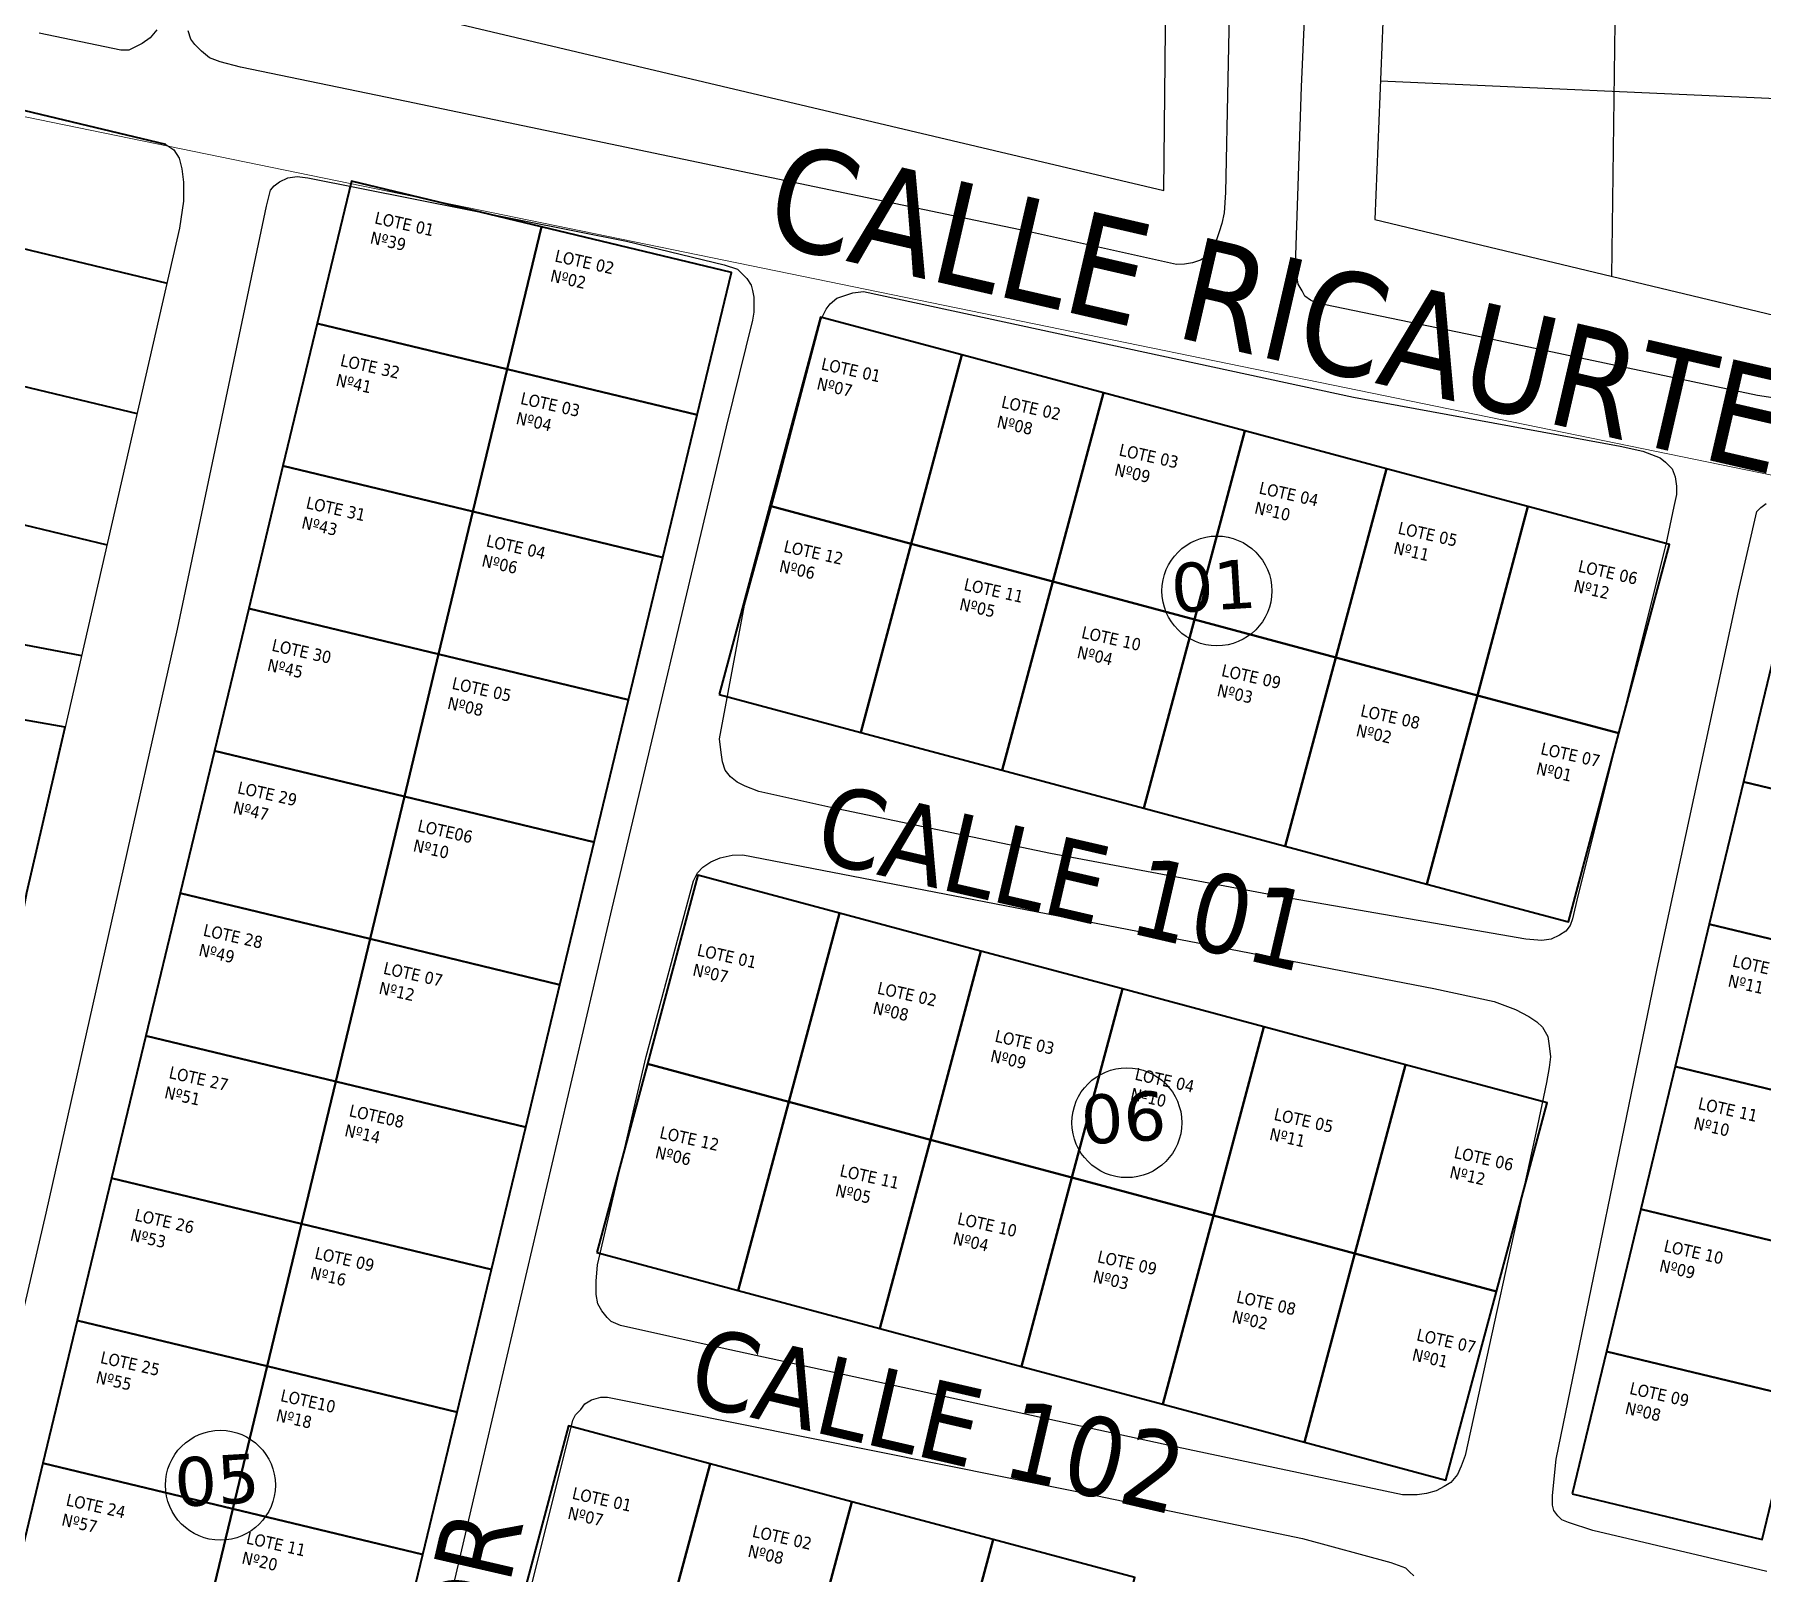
# Model space of a CAD drawing. Header units: metres. Extents: x 2 to 659295185, y -28 to 1124222152.
# Drawn here: x 656898.2 to 657039.7, y 1123471.7 to 1123597.7 of the extents above; entities that cross this region are included whole.
import ezdxf
from ezdxf.enums import TextEntityAlignment as Align

# ---------------------------------------------------------------- set-up
doc = ezdxf.new("R2010")
doc.units = ezdxf.units.M
doc.header["$MEASUREMENT"] = 0
for name, color, linetype in [('CALLES', 1, 'CONTINUOUS'), ('CURVAS', 2, 'CONTINUOUS'), ('MANZANA', 30, 'CONTINUOUS'), ('Numero de manzana', 6, 'CONTINUOUS'), ('Parcelas', 140, 'CONTINUOUS')]:
    doc.layers.add(name, color=color, linetype=linetype)
doc.styles.add('ROMAN', font='verdana.ttf')
doc.styles.get("Standard").update_dxf_attribs({"font": 'tahoma.ttf'})

msp = doc.modelspace()

# ---------------------------------------------------------------- linework, layer by layer
at = {"layer": 'CURVAS', "lineweight": 0}
msp.add_lwpolyline([(657455, 1124185), (656200, 1123990), (656283, 1123717), (657209, 1123527), (657217, 1123883), (657420, 1123852), (657455, 1124185)], dxfattribs=at)
at = {"layer": 'MANZANA', "lineweight": -2}
for p, q in [((656996.67, 1123631.948), (656995.9609, 1123594.0157)), ((657001.9886, 1123593.3758), (657003.679, 1123631.868)), ((656874.5326, 1123596.9051), (656907.7716, 1123588.9767)), ((656905.2888, 1123596.3741), (656898.5931, 1123597.7838)), ((656907.0369, 1123596.934), (656906.5998, 1123596.714)), ((656907.6965, 1123597.3839), (656907.0369, 1123596.934)), ((656908.2408, 1123598.0437), (656907.6965, 1123597.3839)), ((656911.0204, 1123597.285), (656910.7978, 1123597.9549)), ((656911.3503, 1123596.8451), (656911.0204, 1123597.285)), ((656911.9027, 1123596.2952), (656911.3503, 1123596.8451)), ((656905.9402, 1123596.3841), (656905.2888, 1123596.3741)), ((656906.5998, 1123596.714), (656905.9402, 1123596.3841)), ((656912.5624, 1123595.7453), (656911.9027, 1123596.2952)), ((656913.4365, 1123595.4154), (656912.5624, 1123595.7453)), ((656915.0856, 1123594.9855), (656913.4365, 1123595.4154)), ((656928.683, 1123592.1661), (656915.0856, 1123594.9855)), ((656995.9609, 1123594.0157), (656995.7795, 1123584.7176)), ((657001.5021, 1123578.7788), (657001.9886, 1123593.3758)), ((656979.4692, 1123581.5582), (656928.683, 1123592.1661)), ((656907.7716, 1123588.9767), (656908.9755, 1123588.6568)), ((656908.9755, 1123588.6568), (656909.6351, 1123588.2169)), ((656909.6351, 1123588.2169), (656910.0804, 1123587.547)), ((656910.0804, 1123587.547), (656910.303, 1123586.6672)), ((656910.303, 1123586.6672), (656910.4185, 1123585.5674)), ((656910.4185, 1123585.5674), (656910.4185, 1123584.0177)), ((656917.8645, 1123585.2675), (656918.3015, 1123585.5974)), ((656918.3015, 1123585.5974), (656918.9612, 1123585.9273)), ((656918.9612, 1123585.9273), (656919.728, 1123586.0473)), ((656919.728, 1123586.0473), (656920.6021, 1123585.9373)), ((656920.6021, 1123585.9373), (656946.7084, 1123580.7484)), ((656917.2213, 1123583.5978), (656917.5429, 1123584.9275)), ((656917.5429, 1123584.9275), (656917.8645, 1123585.2675)), ((656995.7795, 1123584.7176), (656995.6723, 1123583.0679)), ((656909.9237, 1123548.9549), (656917.2213, 1123583.5978)), ((656910.4185, 1123584.0177), (656910.1051, 1123581.7982)), ((656995.6723, 1123583.0679), (656995.4579, 1123582.1781)), ((656910.1051, 1123581.7982), (656900.1029, 1123538.1771)), ((656991.7472, 1123578.8388), (656979.4692, 1123581.5582)), ((656995.2435, 1123581.5082), (656995.0291, 1123580.8484)), ((656995.4579, 1123582.1781), (656995.2435, 1123581.5082)), ((656946.7084, 1123580.7484), (656954.7152, 1123578.7888)), ((656994.5921, 1123580.0685), (656994.2705, 1123579.5186)), ((656995.0291, 1123580.8484), (656994.5921, 1123580.0685)), ((656954.7152, 1123578.7888), (656955.8119, 1123578.4589)), ((656955.8119, 1123578.4589), (656956.2489, 1123578.0189)), ((656992.4069, 1123578.8488), (656991.7472, 1123578.8388)), ((656993.0666, 1123578.9588), (656992.4069, 1123578.8488)), ((656993.718, 1123579.1787), (656993.0666, 1123578.9588)), ((656994.2705, 1123579.5186), (656993.718, 1123579.1787)), ((657001.6175, 1123577.889), (657001.5021, 1123578.7788)), ((656956.2489, 1123578.0189), (656956.5787, 1123577.689)), ((656956.5787, 1123577.689), (656956.9168, 1123577.1391)), ((656956.9168, 1123577.1391), (656957.024, 1123576.6992)), ((657001.7247, 1123577.2291), (657001.6175, 1123577.889)), ((657002.0628, 1123576.6792), (657001.7247, 1123577.2291)), ((656957.024, 1123576.6992), (656957.1394, 1123576.1493)), ((656957.1394, 1123576.1493), (656957.1394, 1123575.5894)), ((656963.3815, 1123575.6194), (656963.934, 1123576.0693)), ((656963.934, 1123576.0693), (656964.5854, 1123576.2893)), ((656964.5854, 1123576.2893), (656965.2451, 1123576.5093)), ((656965.2451, 1123576.5093), (656966.1192, 1123576.6292)), ((656966.1192, 1123576.6292), (657006.2599, 1123567.961)), ((657002.2772, 1123576.2393), (657002.0628, 1123576.6792)), ((657002.7225, 1123575.9094), (657002.2772, 1123576.2393)), ((657003.1595, 1123575.6894), (657002.7225, 1123575.9094)), ((657016.2127, 1123572.98), (657003.1595, 1123575.6894)), ((656957.0322, 1123574.2697), (656954.8801, 1123565.5215)), ((656957.1394, 1123574.9296), (656957.0322, 1123574.2697)), ((656957.1394, 1123575.5894), (656957.1394, 1123574.9296)), ((656959.069, 1123560.7825), (656962.6229, 1123574.2897)), ((656962.6229, 1123574.2897), (656963.06, 1123575.1795)), ((656963.06, 1123575.1795), (656963.3815, 1123575.6194)), ((657039.3505, 1123568.101), (657016.2127, 1123572.98)), ((657006.2599, 1123567.961), (657028.0867, 1123563.9618)), ((657045.7163, 1123567.1412), (657039.3505, 1123568.101)), ((656954.8801, 1123565.5215), (656945.521, 1123526.0995)), ((657028.0867, 1123563.9618), (657029.9502, 1123563.5319)), ((657029.9502, 1123563.5319), (657031.3768, 1123562.982)), ((657031.3768, 1123562.982), (657031.8138, 1123562.6521)), ((657031.8138, 1123562.6521), (657032.3663, 1123562.1022)), ((657032.3663, 1123562.1022), (657032.5889, 1123561.4423)), ((656956.3726, 1123550.9245), (656959.069, 1123560.7825)), ((657032.5889, 1123561.4423), (657032.7044, 1123560.6625)), ((657032.7044, 1123560.6625), (657032.7044, 1123560.0026)), ((657032.49, 1123559.0028), (657031.8468, 1123555.9034)), ((657032.7044, 1123560.0026), (657032.49, 1123559.0028)), ((657039.2845, 1123558.5929), (657039.6144, 1123558.9228)), ((657039.6144, 1123558.9228), (657040.0514, 1123559.2628)), ((657037.7838, 1123552.0642), (657039.2845, 1123558.5929)), ((657031.8468, 1123555.9034), (657024.6317, 1123527.1193)), ((657031.1212, 1123521.1705), (657037.7838, 1123552.0642)), ((656954.3359, 1123539.9667), (656956.3726, 1123550.9245)), ((656899.1712, 1123501.1246), (656909.9237, 1123548.9549)), ((656954.4513, 1123538.8669), (656954.3359, 1123539.9667)), ((656954.5667, 1123538.0871), (656954.4513, 1123538.8669)), ((656900.1029, 1123538.1771), (656896.8788, 1123524.4498)), ((656954.7894, 1123537.4272), (656954.5667, 1123538.0871)), ((656955.2264, 1123536.8773), (656954.7894, 1123537.4272)), ((656955.7789, 1123536.4374), (656955.2264, 1123536.8773)), ((656956.4385, 1123536.1075), (656955.7789, 1123536.4374)), ((656957.5352, 1123535.6676), (656956.4385, 1123536.1075)), ((656963.4558, 1123534.3678), (656957.5352, 1123535.6676)), ((656981.4399, 1123530.5786), (656963.4558, 1123534.3678)), ((656954.3771, 1123530.2387), (656955.3666, 1123530.4586)), ((656955.3666, 1123530.4586), (656956.2406, 1123530.4686)), ((656956.2406, 1123530.4686), (656963.5877, 1123529.0589)), ((657000.5291, 1123527.0093), (656981.4399, 1123530.5786)), ((656952.2002, 1123528.3491), (656952.5218, 1123529.0089)), ((656952.5218, 1123529.0089), (656952.9588, 1123529.4588)), ((656952.9588, 1123529.4588), (656953.6185, 1123529.8987)), ((656953.6185, 1123529.8987), (656954.3771, 1123530.2387)), ((656963.5877, 1123529.0589), (657012.8319, 1123519.5408)), ((656948.3164, 1123513.952), (656952.2002, 1123528.3491)), ((657020.3768, 1123523.56), (657000.5291, 1123527.0093)), ((657024.6317, 1123527.1193), (657024.2029, 1123525.2397)), ((656945.521, 1123526.0995), (656934.4469, 1123478.9391)), ((657024.2029, 1123525.2397), (657023.9885, 1123524.6798)), ((657021.6879, 1123523.4501), (657020.3768, 1123523.56)), ((657022.4548, 1123523.57), (657021.6879, 1123523.4501)), ((657023.1144, 1123523.9), (657022.4548, 1123523.57)), ((657023.6587, 1123524.2399), (657023.1144, 1123523.9)), ((657023.9885, 1123524.6798), (657023.6587, 1123524.2399)), ((657022.8671, 1123480.9887), (657031.1212, 1123521.1705)), ((657012.8319, 1123519.5408), (657017.7711, 1123518.4611)), ((657017.7711, 1123518.4611), (657019.5193, 1123517.8012)), ((657019.5193, 1123517.8012), (657020.6242, 1123517.2513)), ((657020.6242, 1123517.2513), (657021.2839, 1123516.8114)), ((657021.2839, 1123516.8114), (657021.7209, 1123516.3715)), ((657021.7209, 1123516.3715), (657022.1662, 1123515.6016)), ((657022.1662, 1123515.6016), (657022.2734, 1123514.8318)), ((657022.2734, 1123514.8318), (657022.3888, 1123513.942)), ((656944.3336, 1123496.9055), (656948.3164, 1123513.952)), ((657022.3888, 1123513.942), (657022.2816, 1123513.0622)), ((657022.2816, 1123513.0622), (657022.0672, 1123511.8424)), ((657022.0672, 1123511.8424), (657021.3168, 1123508.3031)), ((657021.3168, 1123508.3031), (657015.4128, 1123481.2886)), ((656888.2042, 1123454.4041), (656899.1712, 1123501.1246)), ((656944.2347, 1123495.5757), (656944.3336, 1123496.9055)), ((656944.2347, 1123494.466), (656944.2347, 1123495.5757)), ((656944.3501, 1123493.6961), (656944.2347, 1123494.466)), ((656944.68, 1123493.1462), (656944.3501, 1123493.6961)), ((656945.1252, 1123492.5863), (656944.68, 1123493.1462)), ((656945.4551, 1123492.2564), (656945.1252, 1123492.5863)), ((656946.2219, 1123491.9365), (656945.4551, 1123492.2564)), ((656954.5585, 1123490.0868), (656946.2219, 1123491.9365)), ((656991.302, 1123482.0685), (656954.5585, 1123490.0868)), ((656942.9648, 1123485.0579), (656943.2947, 1123485.5078)), ((656943.2947, 1123485.5078), (656943.8389, 1123485.8377)), ((656943.8389, 1123485.8377), (656944.6058, 1123486.0677)), ((656944.6058, 1123486.0677), (656945.15, 1123486.0677)), ((656945.15, 1123486.0677), (656983.32, 1123478.3792)), ((656934.1253, 1123451.3947), (656942.3134, 1123484.168)), ((656942.3134, 1123484.168), (656942.5278, 1123484.618)), ((656942.5278, 1123484.618), (656942.9648, 1123485.0579)), ((657010.2757, 1123478.0593), (656991.302, 1123482.0685)), ((657015.4128, 1123481.2886), (657015.083, 1123480.3988)), ((657022.5455, 1123477.9993), (657022.8671, 1123480.9887)), ((657014.7614, 1123479.7389), (657014.2172, 1123479.0691)), ((657015.083, 1123480.3988), (657014.7614, 1123479.7389)), ((656934.4469, 1123478.9391), (656923.9087, 1123433.8783)), ((656983.32, 1123478.3792), (657002.071, 1123474.48)), ((657011.4796, 1123478.0593), (657010.2757, 1123478.0593)), ((657012.2464, 1123478.1793), (657011.4796, 1123478.0593)), ((657013.0133, 1123478.3992), (657012.2464, 1123478.1793)), ((657013.6729, 1123478.7392), (657013.0133, 1123478.3992)), ((657014.2172, 1123479.0691), (657013.6729, 1123478.7392)), ((657022.5537, 1123477.2295), (657022.5455, 1123477.9993)), ((657022.6609, 1123476.7895), (657022.5537, 1123477.2295)), ((657022.9908, 1123476.3396), (657022.6609, 1123476.7895)), ((657023.3206, 1123476.0097), (657022.9908, 1123476.3396)), ((657023.8731, 1123475.7998), (657023.3206, 1123476.0097)), ((657025.8438, 1123475.1399), (657023.8731, 1123475.7998)), ((657002.071, 1123474.48), (657009.3109, 1123472.5204)), ((657040.1091, 1123471.7706), (657025.8438, 1123475.1399)), ((657009.3109, 1123472.5204), (657010.523, 1123472.0905)), ((657010.523, 1123472.0905), (657010.8529, 1123471.7606)), ((657010.8529, 1123471.7606), (657011.1827, 1123471.4306))]:
    msp.add_line(p, q, dxfattribs=at)
at = {"layer": 'Numero de manzana', "lineweight": -2}
for centre in [(656995.0686, 1123552.0902), (656987.6915, 1123508.5407), (656913.4477, 1123478.8479)]:
    msp.add_circle(centre, 4.5001, dxfattribs=at)
at = {"layer": 'Parcelas', "lineweight": -3}
for p, q in [((657011.606, 1123670.7245), (657008.0043, 1123582.5009)), ((656990.7171, 1123584.8887), (656991.6366, 1123667.2167)), ((657028.2462, 1123641.2), (657027.3846, 1123577.8618)), ((656915.6628, 1123602.6377), (656990.7171, 1123584.8887)), ((657008.4689, 1123593.8822), (657046.5896, 1123592.1578)), ((657008.0043, 1123582.5009), (657046.765, 1123573.2226))]:
    msp.add_line(p, q, dxfattribs=at)
at = {"layer": 'Parcelas', "lineweight": 40}
msp.add_line((656902.0863, 1123546.7824), (656874.9335, 1123551.9874), dxfattribs=at)
for points in [[(656908.9755, 1123588.6568), (656884.6629, 1123594.4791)], [(656921.3818, 1123573.9999), (656936.9376, 1123570.256), (656939.7456, 1123581.9228), (656924.1898, 1123585.6667), (656921.3818, 1123573.9999)], [(656909.1227, 1123577.2647), (656882.1011, 1123583.7816)], [(656936.9376, 1123570.256), (656952.4934, 1123566.5121), (656955.3014, 1123578.1789), (656939.7456, 1123581.9228), (656936.9376, 1123570.256)], [(656958.4449, 1123559.0697), (656970.036, 1123555.9639), (656974.1771, 1123571.4187), (656962.586, 1123574.5245), (656958.4449, 1123559.0697)], [(656906.6493, 1123566.6092), (656879.5393, 1123573.0841)], [(656918.5739, 1123562.333), (656934.1297, 1123558.5891), (656936.9376, 1123570.256), (656921.3818, 1123573.9999), (656918.5739, 1123562.333)], [(656970.036, 1123555.9639), (656981.6271, 1123552.8581), (656985.7682, 1123568.3129), (656974.1771, 1123571.4187), (656970.036, 1123555.9639)], [(656934.1297, 1123558.5891), (656949.6855, 1123554.8452), (656952.4934, 1123566.5121), (656936.9376, 1123570.256), (656934.1297, 1123558.5891)], [(656981.6271, 1123552.8581), (656993.2182, 1123549.7522), (656997.3593, 1123565.2071), (656985.7682, 1123568.3129), (656981.6271, 1123552.8581)], [(656993.2182, 1123549.7522), (657004.8093, 1123546.6464), (657008.9504, 1123562.1012), (656997.3593, 1123565.2071), (656993.2182, 1123549.7522)], [(656904.2053, 1123555.8346), (656876.9774, 1123562.3865)], [(656915.766, 1123550.6662), (656931.3218, 1123546.9223), (656934.1297, 1123558.5891), (656918.5739, 1123562.333), (656915.766, 1123550.6662)], [(657004.8093, 1123546.6464), (657016.4004, 1123543.5406), (657020.5415, 1123558.9954), (657008.9504, 1123562.1012), (657004.8093, 1123546.6464)], [(656954.3038, 1123543.6149), (656965.8949, 1123540.5091), (656970.036, 1123555.9639), (656958.4449, 1123559.0697), (656954.3038, 1123543.6149)], [(657016.4004, 1123543.5406), (657027.9915, 1123540.4348), (657032.1326, 1123555.8896), (657020.5415, 1123558.9954), (657016.4004, 1123543.5406)], [(656931.3218, 1123546.9223), (656946.8776, 1123543.1784), (656949.6855, 1123554.8452), (656934.1297, 1123558.5891), (656931.3218, 1123546.9223)], [(656965.8949, 1123540.5091), (656977.486, 1123537.4033), (656981.6271, 1123552.8581), (656970.036, 1123555.9639), (656965.8949, 1123540.5091)], [(656977.486, 1123537.4033), (656989.0771, 1123534.2974), (656993.2182, 1123549.7522), (656981.6271, 1123552.8581), (656977.486, 1123537.4033)], [(656912.9581, 1123538.9993), (656928.5139, 1123535.2554), (656931.3218, 1123546.9223), (656915.766, 1123550.6662), (656912.9581, 1123538.9993)], [(656989.0771, 1123534.2974), (657000.6682, 1123531.1916), (657004.8093, 1123546.6464), (656993.2182, 1123549.7522), (656989.0771, 1123534.2974)], [(657038.2064, 1123536.4708), (657053.7622, 1123532.7269), (657056.5702, 1123544.3937), (657041.0144, 1123548.1376), (657038.2064, 1123536.4708)], [(656928.5139, 1123535.2554), (656944.0697, 1123531.5115), (656946.8776, 1123543.1784), (656931.3218, 1123546.9223), (656928.5139, 1123535.2554)], [(657000.6682, 1123531.1916), (657012.2593, 1123528.0858), (657016.4004, 1123543.5406), (657004.8093, 1123546.6464), (657000.6682, 1123531.1916)], [(656875.5973, 1123524.4214), (656892.7494, 1123522.21), (656895.1052, 1123522.21), (656896.9027, 1123523.7302), (656897.5982, 1123527.4058), (656900.7377, 1123540.936), (656878.5115, 1123544.8311), (656875.5973, 1123524.4214)], [(657012.2593, 1123528.0858), (657023.8504, 1123524.9799), (657027.9915, 1123540.4348), (657016.4004, 1123543.5406), (657012.2593, 1123528.0858)], [(656910.1501, 1123527.3325), (656925.7059, 1123523.5886), (656928.5139, 1123535.2554), (656912.9581, 1123538.9993), (656910.1501, 1123527.3325)], [(657035.3985, 1123524.8039), (657050.9543, 1123521.06), (657053.7622, 1123532.7269), (657038.2064, 1123536.4708), (657035.3985, 1123524.8039)], [(656925.7059, 1123523.5886), (656941.2617, 1123519.8447), (656944.0697, 1123531.5115), (656928.5139, 1123535.2554), (656925.7059, 1123523.5886)], [(656948.4165, 1123513.3585), (656960.0076, 1123510.2527), (656964.1487, 1123525.7075), (656952.5576, 1123528.8133), (656948.4165, 1123513.3585)], [(656907.3422, 1123515.6656), (656922.898, 1123511.9217), (656925.7059, 1123523.5886), (656910.1501, 1123527.3325), (656907.3422, 1123515.6656)], [(656960.0076, 1123510.2527), (656971.5987, 1123507.1469), (656975.7398, 1123522.6017), (656964.1487, 1123525.7075), (656960.0076, 1123510.2527)], [(657032.5906, 1123513.137), (657048.1464, 1123509.3931), (657050.9543, 1123521.06), (657035.3985, 1123524.8039), (657032.5906, 1123513.137)], [(656922.898, 1123511.9217), (656938.4538, 1123508.1778), (656941.2617, 1123519.8447), (656925.7059, 1123523.5886), (656922.898, 1123511.9217)], [(656971.5987, 1123507.1469), (656983.1898, 1123504.041), (656987.3309, 1123519.4958), (656975.7398, 1123522.6017), (656971.5987, 1123507.1469)], [(656983.1898, 1123504.041), (656994.7809, 1123500.9352), (656998.922, 1123516.39), (656987.3309, 1123519.4958), (656983.1898, 1123504.041)], [(656994.7809, 1123500.9352), (657006.372, 1123497.8294), (657010.5131, 1123513.2842), (656998.922, 1123516.39), (656994.7809, 1123500.9352)], [(656904.5343, 1123503.9987), (656920.0901, 1123500.2548), (656922.898, 1123511.9217), (656907.3422, 1123515.6656), (656904.5343, 1123503.9987)], [(656944.2754, 1123497.9037), (656955.8665, 1123494.7979), (656960.0076, 1123510.2527), (656948.4165, 1123513.3585), (656944.2754, 1123497.9037)], [(657006.372, 1123497.8294), (657017.9631, 1123494.7235), (657022.1042, 1123510.1784), (657010.5131, 1123513.2842), (657006.372, 1123497.8294)], [(657029.7827, 1123501.4702), (657045.3385, 1123497.7263), (657048.1464, 1123509.3931), (657032.5906, 1123513.137), (657029.7827, 1123501.4702)], [(656920.0901, 1123500.2548), (656935.6459, 1123496.5109), (656938.4538, 1123508.1778), (656922.898, 1123511.9217), (656920.0901, 1123500.2548)], [(656955.8665, 1123494.7979), (656967.4576, 1123491.692), (656971.5987, 1123507.1469), (656960.0076, 1123510.2527), (656955.8665, 1123494.7979)], [(656967.4576, 1123491.692), (656979.0487, 1123488.5862), (656983.1898, 1123504.041), (656971.5987, 1123507.1469), (656967.4576, 1123491.692)], [(656901.7264, 1123492.3319), (656917.2822, 1123488.588), (656920.0901, 1123500.2548), (656904.5343, 1123503.9987), (656901.7264, 1123492.3319)], [(656979.0487, 1123488.5862), (656990.6398, 1123485.4804), (656994.7809, 1123500.9352), (656983.1898, 1123504.041), (656979.0487, 1123488.5862)], [(656990.6398, 1123485.4804), (657002.2309, 1123482.3746), (657006.372, 1123497.8294), (656994.7809, 1123500.9352), (656990.6398, 1123485.4804)], [(657026.9747, 1123489.8033), (657042.5305, 1123486.0594), (657045.3385, 1123497.7263), (657029.7827, 1123501.4702), (657026.9747, 1123489.8033)], [(656917.2822, 1123488.588), (656932.838, 1123484.8441), (656935.6459, 1123496.5109), (656920.0901, 1123500.2548), (656917.2822, 1123488.588)], [(657002.2309, 1123482.3746), (657013.822, 1123479.2687), (657017.9631, 1123494.7235), (657006.372, 1123497.8294), (657002.2309, 1123482.3746)], [(656898.9184, 1123480.665), (656914.4742, 1123476.9211), (656917.2822, 1123488.588), (656901.7264, 1123492.3319), (656898.9184, 1123480.665)], [(657024.1668, 1123478.1365), (657039.7226, 1123474.3926), (657042.5305, 1123486.0594), (657026.9747, 1123489.8033), (657024.1668, 1123478.1365)], [(656914.4742, 1123476.9211), (656930.03, 1123473.1772), (656932.838, 1123484.8441), (656917.2822, 1123488.588), (656914.4742, 1123476.9211)], [(656937.8299, 1123468.2548), (656949.4211, 1123465.149), (656953.5622, 1123480.6038), (656941.9711, 1123483.7097), (656937.8299, 1123468.2548)], [(656896.1105, 1123468.9982), (656911.6663, 1123465.2543), (656914.4742, 1123476.9211), (656898.9184, 1123480.665), (656896.1105, 1123468.9982)], [(656949.4211, 1123465.149), (656961.0122, 1123462.0432), (656965.1533, 1123477.498), (656953.5622, 1123480.6038), (656949.4211, 1123465.149)], [(656911.6663, 1123465.2543), (656927.2221, 1123461.5104), (656930.03, 1123473.1772), (656914.4742, 1123476.9211), (656911.6663, 1123465.2543)], [(656961.0122, 1123462.0432), (656972.6033, 1123458.9374), (656976.7444, 1123474.3922), (656965.1533, 1123477.498), (656961.0122, 1123462.0432)], [(656972.6033, 1123458.9374), (656984.1944, 1123455.8315), (656988.3355, 1123471.2863), (656976.7444, 1123474.3922), (656972.6033, 1123458.9374)]]:
    msp.add_lwpolyline(points, dxfattribs=at)

# ---------------------------------------------------------------- texts
at = {"layer": 'CALLES', "color": 0}
for s, height, rotation, p in [('CALLE RICAURTE O PERU', 8.5, 347, (657020.1223, 1123570.6762)), ('CALLE 101', 6.5, 347, (656982.6068, 1123528.6357)), ('CALLE 102', 6.5, 347, (656972.2374, 1123484.1806)), ('CALLE LIBERTADOR ', 6.5, 77, (656926.9204, 1123440.9162))]:
    msp.add_text(s, height=height, rotation=rotation, dxfattribs=at).set_placement(p, align=Align.MIDDLE)
at = {"layer": 'Numero de manzana', "lineweight": -2, "style": 'ROMAN'}
for s, p in [('01', (656991.4209, 1123550.3136)), ('06', (656984.0439, 1123506.7641)), ('05', (656909.8, 1123477.0713))]:
    msp.add_text(s, height=4, rotation=3.491535, dxfattribs=at).set_placement(p)
at = {"layer": 'Parcelas', "lineweight": 40, "char_height": 1, "width": 6.941503, "attachment_point": 1, "rotation": 347.358188}
for s, insert in [('LOTE 01\\PNº39', (656926.2334, 1123583.1784)), ('LOTE 02\\PNº02', (656940.9891, 1123580.061)), ('LOTE 32\\PNº41', (656923.4255, 1123571.5116)), ('LOTE 01\\PNº07', (656962.8115, 1123571.2217)), ('LOTE 03\\PNº04', (656938.1812, 1123568.3941)), ('LOTE 02\\PNº08', (656977.5672, 1123568.1043)), ('LOTE 03\\PNº09', (656987.1986, 1123564.1734)), ('LOTE 04\\PNº10', (656998.6658, 1123561.056)), ('LOTE 31\\PNº43', (656920.6176, 1123559.8447)), ('LOTE 05\\PNº11', (657010.0523, 1123557.7682)), ('LOTE 04\\PNº06', (656935.3733, 1123556.7273)), ('LOTE 12\\PNº06', (656959.7413, 1123556.2761)), ('LOTE 06\\PNº12', (657024.808, 1123554.6508)), ('LOTE 11\\PNº05', (656974.497, 1123553.1587)), ('LOTE 10\\PNº04', (656984.1285, 1123549.2278)), ('LOTE 30\\PNº45', (656917.8096, 1123548.1778)), ('LOTE 09\\PNº03', (656995.5957, 1123546.1104)), ('LOTE 05\\PNº08', (656932.5653, 1123545.0604)), ('LOTE 08\\PNº02', (657006.9822, 1123542.8226)), ('LOTE 07\\PNº01', (657021.7379, 1123539.7052)), ('LOTE 29\\PNº47', (656915.0017, 1123536.511)), ('LOTE06 \\PNº10', (656929.7574, 1123533.3936)), ('LOTE 28\\PNº49', (656912.1938, 1123524.8441)), ('LOTE 01\\PNº07', (656952.6486, 1123523.2123)), ('LOTE 12\\PNº11', (657037.4422, 1123522.3156)), ('LOTE 07\\PNº12', (656926.9495, 1123521.7267)), ('LOTE 02\\PNº08', (656967.4043, 1123520.0949)), ('LOTE 03\\PNº09', (656977.0357, 1123516.1639)), ('LOTE 27\\PNº51', (656909.3859, 1123513.1773)), ('LOTE 04\\PNº10', (656988.5029, 1123513.0465)), ('LOTE 11\\PNº10', (657034.6343, 1123510.6487)), ('LOTE08 \\PNº14', (656924.1416, 1123510.0598)), ('LOTE 05\\PNº11', (656999.8894, 1123509.7588)), ('LOTE 12\\PNº06', (656949.5784, 1123508.2667)), ('LOTE 06\\PNº12', (657014.6451, 1123506.6413)), ('LOTE 11\\PNº05', (656964.3341, 1123505.1492)), ('LOTE 26\\PNº53', (656906.5779, 1123501.5104)), ('LOTE 10\\PNº04', (656973.9656, 1123501.2183)), ('LOTE 09\\PNº16', (656921.3336, 1123498.393)), ('LOTE 09\\PNº03', (656985.4327, 1123498.1009)), ('LOTE 10\\PNº09', (657031.8263, 1123498.9819)), ('LOTE 08\\PNº02', (656996.8192, 1123494.8131)), ('LOTE 07\\PNº01', (657011.5749, 1123491.6957)), ('LOTE 25\\PNº55', (656903.77, 1123489.8436)), ('LOTE10 \\PNº18', (656918.5257, 1123486.7261)), ('LOTE 09\\PNº08', (657029.0184, 1123487.315)), ('LOTE 24\\PNº57', (656900.9621, 1123478.1767)), ('LOTE 01\\PNº07', (656942.4122, 1123478.7243)), ('LOTE 02\\PNº08', (656957.1679, 1123475.6069)), ('LOTE 11\\PNº20', (656915.7178, 1123475.0593))]:
    msp.add_mtext(s, dxfattribs=dict(at, insert=insert))

doc.saveas('drawing.dxf')
